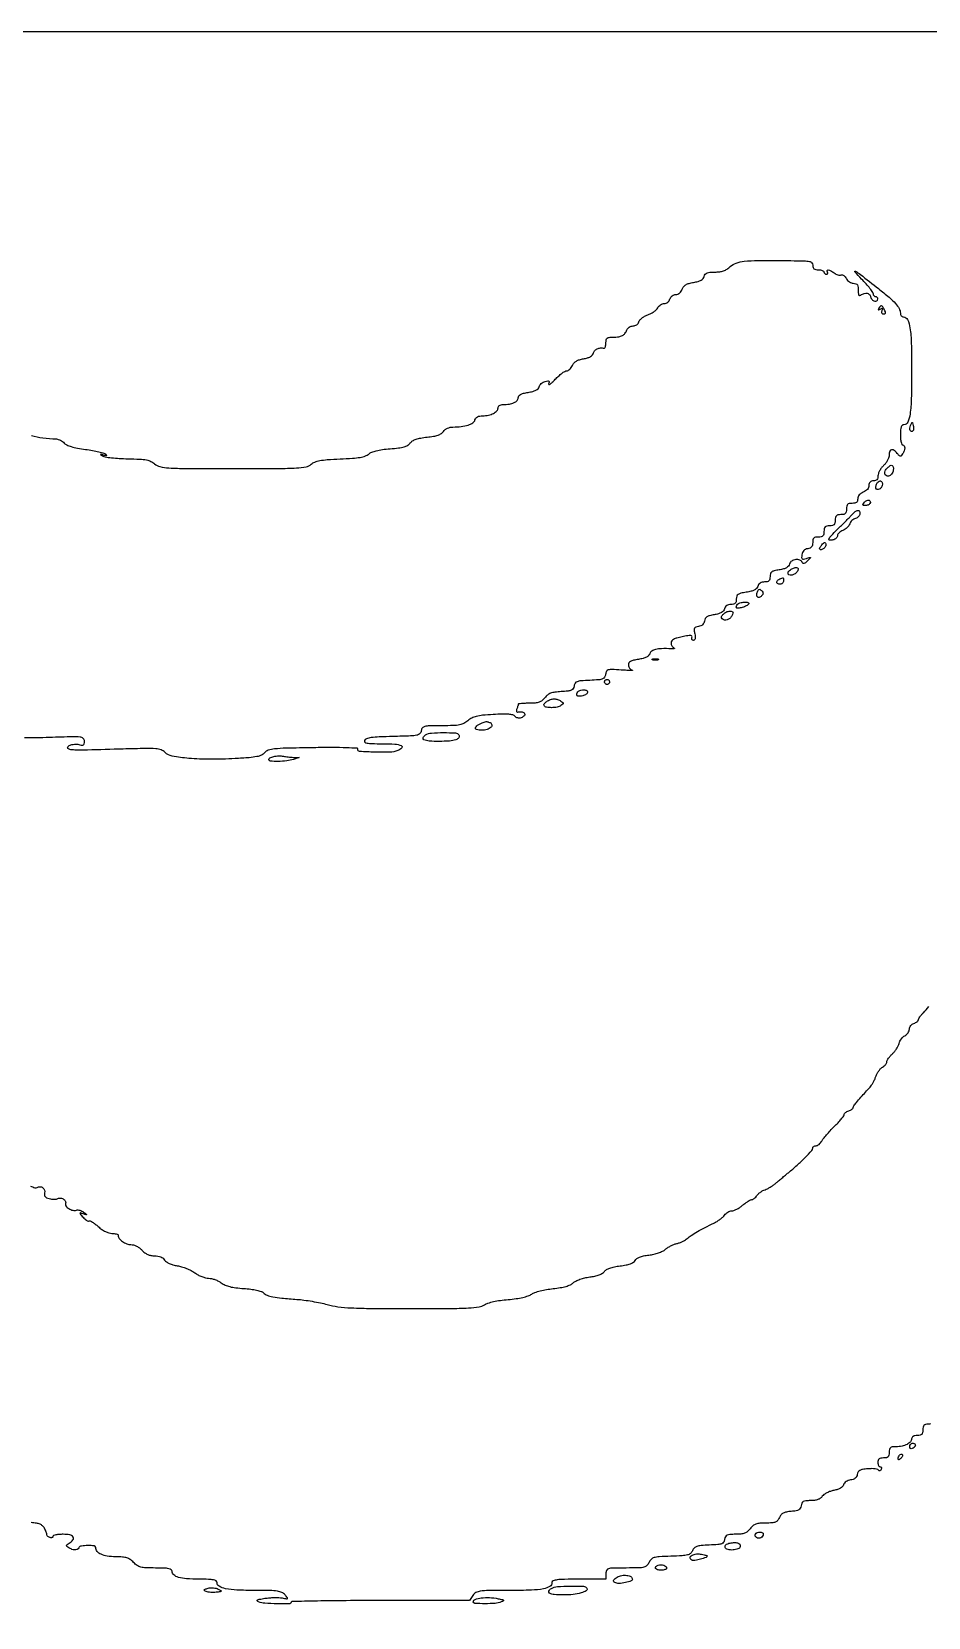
# Model space of a CAD drawing. Extents: x 0 to 2372, y 0 to 2187.
# Drawn here: x 1238 to 1636, y 1481 to 2187 of the extents above; entities that cross this region are included whole.
import ezdxf

# ---------------------------------------------------------------- set-up
doc = ezdxf.new("R2010")
doc.units = 0

msp = doc.modelspace()

# ---------------------------------------------------------------- linework, layer by layer
msp.add_lwpolyline([(0, 1093.5), (0, 0), (1186, 0), (2372, 0), (2372, 1093.5), (2372, 2187), (1186, 2187), (0, 2187)], close=True)
for points in [[(1237.476978, 2007.208275, 0.036361), (1242.461539, 2006.187227, 0.021652), (1248.5, 2005.666273, -0.068815), (1249.375267, 2005.506842, -0.04094), (1250.353125, 2005.094077, -0.040187), (1251.278779, 2004.51169, -0.054561), (1252, 2003.838545, 0.110164), (1253.117477, 2003.00566, 0.033145), (1255.117498, 2002.264712, 0.026275), (1257.872188, 2001.602293, 0.012538), (1261.470621, 2001.027577, -0.010284), (1264.598586, 2000.542454, -0.013897), (1267.402253, 1999.967627, -0.01087), (1269.690258, 1999.379125, -0.129816), (1270.470621, 1998.920133, -0.047488), (1270.828473, 1998.483021, -0.473106), (1270.768907, 1998.285351, -0.162293), (1270.401618, 1998.258667, -0.014518), (1269.5, 1998.51626, 0.003059), (1268.351183, 1998.873144, 0.27434), (1268.184812, 1998.832355, 0.474345), (1268.196124, 1998.708335, 0.00418), (1269.090911, 1998.114846, 0.107167), (1270.185698, 1997.698044, 0.010145), (1273.047429, 1997.324013, 0.012606), (1276.516215, 1997.030327, 0.009604), (1280.325865, 1996.877686, -0.006937), (1285.682092, 1996.691685, -0.035439), (1288.637607, 1996.337004, -0.064431), (1290.597559, 1995.689741, -0.075737), (1292.211484, 1994.588346, 0.133083), (1294.55729, 1993.350911, 0.040284), (1298.578303, 1992.783135, 0.013938), (1306.140722, 1992.541992, 0.001001), (1327.121542, 1992.5, 0.001101), (1347.353421, 1992.544551, 0.012646), (1355.308325, 1992.780841, 0.031484), (1359.631922, 1993.29311, 0.139567), (1361.905598, 1994.414567, -0.088778), (1363.49775, 1995.409382, -0.049923), (1365.694283, 1996.044852, -0.028539), (1369.043254, 1996.464957, -0.00648), (1374.760586, 1996.778405, 0.006888), (1380.244968, 1997.083572, 0.025534), (1383.682833, 1997.499571, 0.041232), (1385.976033, 1998.094642, 0.096416), (1387.5, 1998.98459, -0.085153), (1388.826337, 1999.799396, -0.034522), (1390.851891, 2000.452649, -0.027274), (1393.537997, 2000.964849, -0.013785), (1396.965435, 2001.330631, 0.011187), (1400.764841, 2001.716153, 0.038497), (1403.191208, 2002.209141, 0.061381), (1404.823388, 2002.899243, 0.097123), (1405.965435, 2003.893366, -0.090033), (1407.015307, 2004.833514, -0.054286), (1408.529707, 2005.550666, -0.040028), (1410.612913, 2006.091016, -0.017482), (1413.442919, 2006.486412, 0.016839), (1416.292822, 2006.880852, 0.041671), (1418.332125, 2007.411355, 0.058511), (1419.776447, 2008.117397, 0.09736), (1420.749623, 2009.052925, -0.075825), (1421.494475, 2009.832892, -0.05539), (1422.51956, 2010.456307, -0.053086), (1423.706714, 2010.862482, -0.055954), (1424.931704, 2011, 0.028731), (1428.641742, 2011.21336, 0.048969), (1431.674424, 2011.86848, 0.063638), (1433.813331, 2012.869475, 0.189779), (1434.74991, 2014.151656, -0.099551), (1435.15091, 2014.972909, -0.106439), (1435.830459, 2015.552339, -0.083594), (1436.829199, 2015.891269, -0.040112), (1438.182373, 2016, 0.050956), (1440.76617, 2016.264003, 0.068788), (1442.977503, 2017.048737, 0.087614), (1444.47902, 2018.197671, 0.187882), (1445, 2019.535184, -0.142307), (1445.168094, 2020.11383, -0.106403), (1445.636338, 2020.589587, -0.085739), (1446.35866, 2020.90378, -0.058357), (1447.25, 2021.013655, 0.034988), (1450.031273, 2021.225482, 0.067842), (1452.168693, 2021.843438, 0.099072), (1453.518578, 2022.7958, 0.192029), (1454, 2024.003088, -0.145348), (1454.258367, 2024.873095, -0.122759), (1454.963969, 2025.529313, -0.069581), (1456.260341, 2026.026049, -0.019535), (1458.395285, 2026.432026, 0.023733), (1460.41273, 2026.833232, 0.056206), (1461.846328, 2027.3664, 0.080963), (1462.77971, 2028.046835, 0.131633), (1463.262055, 2028.894098, -0.091456), (1463.605349, 2029.626752, -0.056161), (1464.244881, 2030.337374, -0.053853), (1465.064628, 2030.92037, -0.06379), (1465.94576, 2031.275565, -0.023432), (1467.084135, 2031.51692, -0.19495), (1467.588271, 2031.402595, -0.291566), (1467.751801, 2031.010705, -0.047374), (1467.523981, 2030.177037, 0.514148), (1467.669687, 2029.958649, 0.163989), (1468.11986, 2030.094192, 0.036408), (1469.115702, 2030.916642, 0.012321), (1470.442803, 2032.25, -0.019725), (1471.914747, 2033.685737, -0.024322), (1473.399548, 2034.898438, -0.023841), (1474.716447, 2035.777433, -0.136053), (1475.519251, 2036, 0.12812), (1476.181911, 2036.172634, 0.057867), (1476.915171, 2036.702013, 0.051893), (1477.602245, 2037.475675, 0.048782), (1478.131758, 2038.389833, -0.072177), (1478.856862, 2039.517044, -0.076793), (1479.859113, 2040.364278, -0.06421), (1481.223049, 2040.97378, -0.033372), (1483.04328, 2041.39093, 0.030887), (1484.791709, 2041.782498, 0.062006), (1486.089312, 2042.340206, 0.080757), (1486.979333, 2043.076189, 0.103203), (1487.500348, 2044.001098, -0.104389), (1488.130441, 2045.113527, -0.107429), (1489.150749, 2045.862743, -0.090375), (1490.542473, 2046.201968, -0.053908), (1492.25, 2046.118421, 0.299249), (1492.538051, 2046.248765, 0.064902), (1492.779687, 2046.769161, 0.047809), (1492.945812, 2047.550326, 0.028507), (1493, 2048.5, -0.049402), (1493.133086, 2049.84368, -0.180601), (1493.576531, 2050.559231, -0.139004), (1494.464029, 2050.916192, -0.025371), (1496.25, 2051.015313, 0.03234), (1498.694878, 2051.185186, 0.089624), (1500.328869, 2051.713646, 0.112479), (1501.457224, 2052.694514, 0.069544), (1502.291557, 2054.25, -0.096048), (1502.697128, 2054.919032, -0.067848), (1503.371784, 2055.485938, -0.06547), (1504.201628, 2055.869124, -0.075602), (1505.062235, 2056, 0.076278), (1505.930883, 2056.133293, 0.076907), (1506.716915, 2056.520809, 0.080364), (1507.321255, 2057.109086, 0.095969), (1507.664412, 2057.82471, -0.118758), (1508.086772, 2058.612402, -0.044256), (1509.008547, 2059.477596, -0.040736), (1510.223003, 2060.279991, -0.038885), (1511.57012, 2060.889195, 0.035652), (1512.95858, 2061.50633, 0.032189), (1514.295805, 2062.333343, 0.033677), (1515.397189, 2063.234171, 0.081808), (1516.034511, 2064.064485, -0.068297), (1516.571716, 2064.804724, -0.055901), (1517.323454, 2065.431442, -0.057685), (1518.165239, 2065.85695, -0.088425), (1518.967796, 2066, 0.096136), (1519.740567, 2066.149968, 0.071406), (1520.49432, 2066.5875, 0.069305), (1521.11515, 2067.235611, 0.079714), (1521.5, 2068, -0.081858), (1521.889541, 2068.765569, -0.070015), (1522.522638, 2069.413479, -0.071493), (1523.295365, 2069.850202, -0.093187), (1524.092139, 2070, 0.100203), (1524.932674, 2070.170157, 0.072955), (1525.750282, 2070.665976, 0.06718), (1526.450492, 2071.423876, 0.062173), (1526.94666, 2072.359705, -0.077813), (1527.606808, 2073.516335, -0.089992), (1528.561737, 2074.349398, -0.068246), (1529.963255, 2074.944535, -0.026686), (1532.022839, 2075.387662, 0.025359), (1533.9908, 2075.805619, 0.063167), (1535.351161, 2076.358682, 0.089933), (1536.230235, 2077.086721, 0.111443), (1536.717562, 2078.027957, -0.100766), (1537.195768, 2079.001383, -0.130744), (1537.982057, 2079.603225, -0.078982), (1539.278198, 2079.914441, -0.019505), (1541.470609, 2080, 0.03157), (1543.606007, 2080.134962, 0.053691), (1545.344918, 2080.548572, 0.057829), (1546.865626, 2081.295056, 0.043917), (1548.334429, 2082.434134, -0.102455), (1550.943167, 2084.009298, -0.060392), (1554.511413, 2084.801139, -0.023846), (1560.687593, 2085.110539, -0.002469), (1575.25, 2085.073167, -0.004058), (1581.197622, 2084.980258, -0.046478), (1583.522104, 2084.707932, -0.159764), (1584.584826, 2084.090446, -0.183929), (1585, 2083, 0.07578), (1585.142566, 2082.064742, 0.149477), (1585.5625, 2081.45, 0.124434), (1586.317234, 2081.106468, 0.044917), (1587.5, 2081, -0.038131), (1588.457356, 2080.926884, -0.057076), (1589.265625, 2080.70625, -0.074992), (1589.817169, 2080.382936, -0.226478), (1590, 2080, 0.105053), (1590.081062, 2079.618444, 0.099167), (1590.311086, 2079.29375, 0.09642), (1590.654762, 2079.076123, 0.093332), (1591.059017, 2079, 0.108972), (1591.413961, 2079.078288, 0.182303), (1591.6254, 2079.29375, 0.161196), (1591.656512, 2079.6179, 0.082592), (1591.5, 2080, -0.211494), (1591.408157, 2080.667518, -0.370373), (1591.844409, 2080.954127, -0.094235), (1593.007722, 2080.57369, -0.031858), (1594.516979, 2079.611243, 0.042401), (1595.333513, 2079.11441, 0.043507), (1596.21528, 2078.767414, 0.047393), (1597.030695, 2078.607856, 0.116759), (1597.631416, 2078.688803, -0.163993), (1598.179166, 2078.711446, -0.08063), (1598.816264, 2078.407855, -0.066334), (1599.443081, 2077.837726, -0.052261), (1599.958492, 2077.077559, 0.066085), (1600.529791, 2076.283002, 0.055436), (1601.320919, 2075.610283, 0.057632), (1602.201259, 2075.153322, 0.091164), (1603.035184, 2075, -0.082851), (1604.205536, 2074.80473, -0.190761), (1604.872307, 2074.234352, -0.105471), (1605.196203, 2073.090766, -0.017176), (1605.269218, 2070.772649, 0.057508), (1605.342461, 2070.121604, 0.150641), (1605.576078, 2069.719157, 0.210816), (1605.936203, 2069.595699, 0.118977), (1606.382138, 2069.744529, -0.057894), (1607.918499, 2070.47403, -0.129039), (1609.199818, 2070.56514, -0.167818), (1610.146798, 2070.025184, -0.116591), (1610.729074, 2068.928019, 0.128888), (1611.397461, 2067.739081, 0.132223), (1612.557244, 2067.04486, 0.212578), (1613.551108, 2067.187419, 0.257849), (1614, 2068, 0.099038), (1613.923658, 2068.381638, 0.097945), (1613.70625, 2068.70625, 0.097945), (1613.381638, 2068.923658, 0.099038), (1613, 2069, -0.121093), (1612.6186, 2069.093744, -0.100731), (1612.29375, 2069.35795, -0.091599), (1612.075548, 2069.753116, -0.08063), (1612, 2070.218555, 0.157192), (1611.767035, 2070.941263, 0.010787), (1610.457813, 2072.680583, 0.014557), (1608.761145, 2074.711675, 0.01038), (1606.75, 2076.888765, -0.01067), (1603.757477, 2080.131975, -0.847784), (1603.983501, 2080.410036, -0.036023), (1606.238578, 2078.899603, -0.001343), (1614.279213, 2072.59632, -0.010074), (1618.976005, 2068.738039, -0.033353), (1621.83478, 2065.940764, -0.052756), (1623.446049, 2063.703611, -0.127193), (1623.977764, 2061.75, 0.074793), (1624.087051, 2061.081358, 0.087709), (1624.386942, 2060.514062, 0.09927), (1624.826899, 2060.134646, 0.129149), (1625.339485, 2060, -0.295446), (1627.164852, 2058.818253, -0.067662), (1628.254993, 2055.119068, -0.031813), (1628.850281, 2048.361304, -0.006065), (1629, 2036.018047, -0.005618), (1628.860224, 2023.578401, -0.030315), (1628.299301, 2016.842655, -0.064314), (1627.270638, 2013.156619, -0.301192), (1625.524751, 2012, 0.183065), (1624.811768, 2011.729905, 0.130703), (1624.334708, 2011.012175, 0.065288), (1624.072281, 2009.692532, 0.016479), (1624, 2007.5, 0.020945), (1624.072283, 2005.775243, 0.033738), (1624.29375, 2004.321875, 0.036969), (1624.611488, 2003.267028, 0.31052), (1625, 2003, -0.252233), (1625.680021, 2002.633644, -0.148849), (1625.94792, 2001.7258, -0.090168), (1625.69647, 2000.407171, -0.055413), (1624.965684, 1999, -0.038592), (1624.360912, 1998.231683, -0.237578), (1623.903883, 1998.059502, -0.182434), (1623.411834, 1998.30766, -0.022218), (1622.620754, 1999.25, 0.0621), (1621.275061, 2000.615835, 0.214472), (1620.098661, 2000.911514, 0.268361), (1619.282584, 2000.223208, 0.086656), (1619, 1998.60496, -0.081044), (1618.822642, 1997.51794, -0.039559), (1618.2707, 1996.221693, -0.037893), (1617.467357, 1994.932838, -0.044699), (1616.517277, 1993.85496, 0.041893), (1615.565936, 1992.787762, 0.036756), (1614.758778, 1991.530832, 0.038546), (1614.200004, 1990.280644, 0.084094), (1614.017277, 1989.25, -0.056659), (1613.892947, 1988.226431, -0.124854), (1613.529954, 1987.53341, -0.136719), (1612.906264, 1987.135289, -0.07423), (1612, 1987, 0.072364), (1611.12302, 1986.872408, 0.126314), (1610.496944, 1986.496906, 0.125189), (1610.12566, 1985.863468, 0.070387), (1610, 1984.975249, -0.095907), (1609.826241, 1984.077714, -0.079254), (1609.32396, 1983.240993, -0.071229), (1608.528582, 1982.529535, -0.056115), (1607.5, 1982, 0.056115), (1606.471418, 1981.470465, 0.071229), (1605.67604, 1980.759007, 0.079254), (1605.173759, 1979.922286, 0.095907), (1605, 1979.024751, -0.073703), (1604.858996, 1978.073375, -0.150053), (1604.44132, 1977.452475, -0.125981), (1603.687996, 1977.106888, -0.044896), (1602.5, 1977, 0.045527), (1601.231486, 1976.884257, 0.152009), (1600.5, 1976.5, 0.152009), (1600.115743, 1975.768514, 0.045527), (1600, 1974.5, -0.045527), (1599.884257, 1973.231486, -0.152009), (1599.5, 1972.5, -0.152009), (1598.768514, 1972.115743, -0.045527), (1597.5, 1972, 0.045527), (1596.231486, 1971.884257, 0.152009), (1595.5, 1971.5, 0.152009), (1595.115743, 1970.768514, 0.045527), (1595, 1969.5, -0.045527), (1594.884257, 1968.231486, -0.152009), (1594.5, 1967.5, -0.152009), (1593.768514, 1967.115743, -0.045527), (1592.5, 1967, 0.045527), (1591.231486, 1966.884257, 0.152009), (1590.5, 1966.5, 0.152009), (1590.115743, 1965.768514, 0.045527), (1590, 1964.5, -0.045527), (1589.884257, 1963.231486, -0.152009), (1589.5, 1962.5, -0.152009), (1588.768514, 1962.115743, -0.045527), (1587.5, 1962, 0.045331), (1586.241265, 1961.885646, 0.148603), (1585.507154, 1961.506955, 0.152513), (1585.118911, 1960.790859, 0.048567), (1585, 1959.569551, -0.054795), (1584.873634, 1958.419929, -0.117225), (1584.485692, 1957.621614, -0.122993), (1583.794654, 1957.106774, -0.063704), (1582.75, 1956.819551, 0.071641), (1581.757667, 1956.529774, 0.0937), (1580.98681, 1955.986396, 0.091751), (1580.456528, 1955.189145, 0.065921), (1580.168217, 1954.156655, 0.028618), (1580.060437, 1952.867787, 0.231347), (1580.300074, 1952.343174, 0.222011), (1580.869366, 1952.197397, 0.026418), (1582.168217, 1952.513979, -0.004279), (1583.736876, 1952.970739, -0.383743), (1583.937167, 1952.871993, -0.297121), (1583.88728, 1952.622949, -0.003361), (1582.630102, 1951.357323, -0.024275), (1581.720781, 1950.537832, -0.107995), (1581.083513, 1950.214292, -0.229257), (1580.6279, 1950.304798, -0.143202), (1580.296769, 1950.75, 0.219414), (1579.25869, 1951.784716, 0.120705), (1577.440344, 1951.988392, 0.11345), (1575.64965, 1951.325314, 0.185704), (1574.717562, 1950.027957, -0.110574), (1574.234376, 1949.090784, -0.089498), (1573.363918, 1948.363555, -0.063596), (1572.023793, 1947.811991, -0.026221), (1570.100931, 1947.400149, 0.019398), (1567.88056, 1946.956166, 0.1003), (1566.751298, 1946.429931, 0.160716), (1566.189342, 1945.636218, 0.074481), (1566, 1944.372192, -0.051077), (1565.879838, 1943.198974, -0.149561), (1565.493632, 1942.493791, -0.146213), (1564.772483, 1942.116099, -0.048059), (1563.567388, 1942, 0.061051), (1562.505629, 1941.869872, 0.081185), (1561.613613, 1941.486497, 0.087854), (1560.941029, 1940.868425, 0.08647), (1560.517052, 1940.053725, -0.113863), (1559.967792, 1939.125, -0.083642), (1559.007215, 1938.405214, -0.05841), (1557.545778, 1937.855981, -0.023492), (1555.449664, 1937.440181, 0.016417), (1552.98479, 1936.987364, 0.097039), (1551.786039, 1936.469216, 0.167466), (1551.198626, 1935.676101, 0.076557), (1551, 1934.386456, -0.050216), (1550.881596, 1933.210474, -0.147061), (1550.500323, 1932.500324, -0.147231), (1549.790994, 1932.118613, -0.050373), (1548.616631, 1932, 0.061434), (1547.568767, 1931.870764, 0.088205), (1546.717168, 1931.489052, 0.095415), (1546.095676, 1930.864828, 0.084494), (1545.717562, 1930.027957, -0.109977), (1545.23726, 1929.09367, -0.089174), (1544.372747, 1928.366988, -0.063886), (1543.046624, 1927.816421, -0.026845), (1541.154863, 1927.408773, 0.023727), (1539.137721, 1926.987244, 0.078857), (1537.89951, 1926.44784, 0.119056), (1537.173754, 1925.692717, 0.097026), (1536.803933, 1924.630816, -0.079374), (1536.520132, 1923.713679, -0.089731), (1535.972176, 1922.973854, -0.086333), (1535.180332, 1922.452705, -0.067365), (1534.187616, 1922.172274, 0.047663), (1532.964527, 1921.878088, 0.193539), (1532.396791, 1921.386489, 0.148744), (1532.244659, 1920.547954, 0.025094), (1532.517071, 1918.922274, -0.025368), (1532.733096, 1917.628764, -0.07489), (1532.701871, 1916.730519, -0.141055), (1532.438058, 1916.20403, -0.209492), (1531.972466, 1916, -0.123025), (1531.560399, 1916.102947, -0.150466), (1531.281643, 1916.383344, -0.130606), (1531.18521, 1916.806564, -0.082863), (1531.286798, 1917.305, 0.248867), (1531.218783, 1917.862427, 0.226982), (1530.711405, 1918.149678, 0.059376), (1529.451146, 1918.086794, 0.008396), (1526.893787, 1917.60752, 0.017847), (1524.567094, 1917.043701, 0.058596), (1523.107421, 1916.442855, 0.101774), (1522.291828, 1915.741263, 0.165884), (1522, 1914.885853, 0.06693), (1522.093291, 1914.192043, 0.062012), (1522.367188, 1913.527956, 0.066095), (1522.771924, 1912.992276, 0.105052), (1523.25, 1912.677403, -0.165486), (1523.453824, 1912.505347, -0.483888), (1523.398438, 1912.358037, -0.071275), (1522.893108, 1912.272593, -0.015207), (1522, 1912.277254, 0.014367), (1517.759414, 1912.306512, 0.050891), (1515.062312, 1911.971641, 0.090454), (1513.401314, 1911.258315, 0.17099), (1512.534471, 1910.108608, -0.119535), (1511.991389, 1909.213349, -0.080068), (1511.017713, 1908.506722, -0.056277), (1509.545139, 1907.959899, -0.023572), (1507.467083, 1907.547335, 0.018427), (1505.233718, 1907.127764, 0.073548), (1503.938452, 1906.626297, 0.132849), (1503.251707, 1905.946427, 0.132334), (1503, 1905.012051, 0.087966), (1503.131819, 1904.268591, 0.07638), (1503.514062, 1903.574558, 0.077353), (1504.08146, 1903.034724, 0.094451), (1504.75, 1902.73796, -0.831127), (1504.745155, 1902.631544, -0.037506), (1504.028558, 1902.586013, -0.010597), (1502.283922, 1902.643118, -0.003952), (1499.836581, 1902.794597, 0.006066), (1495.617011, 1903.037862, 0.078271), (1494.053594, 1902.863976, 0.209664), (1493.266263, 1902.226863, 0.084358), (1492.836581, 1900.87996, -0.094703), (1492.383168, 1899.55334, -0.173919), (1491.526606, 1898.819738, -0.07245), (1489.84377, 1898.444859, -0.007641), (1485.813754, 1898.205763, 0.008), (1481.893816, 1897.970372, 0.066861), (1480.160171, 1897.601764, 0.161597), (1479.271641, 1896.907248, 0.11187), (1478.813754, 1895.705763, -0.09809), (1478.402059, 1894.530153, -0.157299), (1477.614406, 1893.83043, -0.077592), (1476.136786, 1893.438247, -0.011923), (1473.098685, 1893.192493, 0.018503), (1470.259319, 1892.925172, 0.057157), (1468.392764, 1892.458366, 0.077455), (1467.007967, 1891.676745, 0.059025), (1465.776105, 1890.442493, -0.053997), (1464.560863, 1889.200237, -0.086698), (1463.274651, 1888.471402, -0.065729), (1461.570401, 1888.105826, -0.020012), (1458.92742, 1888, 0.00796), (1457.038124, 1887.969921, 0.013209), (1455.44743, 1887.87715, 0.006813), (1454.149621, 1887.749167, 0.381799), (1454, 1887.581787, -0.065783), (1453.967036, 1887.332323, -0.008345), (1453.817087, 1886.809762, -0.009668), (1453.615746, 1886.192843, -0.007901), (1453.377319, 1885.540894, 0.042493), (1453.200569, 1884.929622, 0.091692), (1453.1939, 1884.441674, 0.16824), (1453.350815, 1884.156185, 0.232942), (1453.627319, 1884.077527, -0.068899), (1455.703156, 1884.166819, -0.228257), (1456.842432, 1883.478599, -0.361031), (1456.726779, 1882.471908, -0.099595), (1455.276381, 1881.552563, -0.077695), (1454.533258, 1881.393138, -0.071609), (1453.75481, 1881.460816, -0.074106), (1453.051429, 1881.739831, -0.094921), (1452.526381, 1882.195574, 0.165217), (1451.600034, 1882.798064, 0.041646), (1449.80078, 1883.099387, 0.027191), (1447.055923, 1883.17714, 0.007873), (1442.820053, 1883, 0.00929), (1438.159728, 1882.644565, 0.036237), (1435.311618, 1882.164036, 0.057363), (1433.295698, 1881.418584, 0.062291), (1431.562447, 1880.25, -0.059911), (1429.797935, 1879.04813, -0.071388), (1427.89832, 1878.385261, -0.040761), (1425.15041, 1878.076965, -0.007562), (1420.061945, 1878, 0.004481), (1414.477287, 1877.949954, 0.055275), (1412.370304, 1877.678006, 0.171972), (1411.345036, 1877.007145, 0.128117), (1410.819551, 1875.75, -0.162979), (1410.179633, 1874.471918, -0.146887), (1408.87138, 1873.771091, -0.041346), (1406.103453, 1873.444459, -0.002946), (1398.345472, 1873.219987, 0.004879), (1392.09756, 1873.015034, 0.023551), (1388.558344, 1872.696917, 0.040104), (1386.442089, 1872.230564, 0.230803), (1385.626857, 1871.469987, 0.313205), (1385.806162, 1870.739327, 0.135286), (1386.75332, 1870.276931, 0.040733), (1388.92304, 1870.050904, 0.005595), (1393.472368, 1870, -0.014734), (1399.128232, 1869.833299, -0.08901), (1401.971179, 1869.14817, -0.520021), (1402.17276, 1868.1418, -0.111987), (1400.392382, 1866.959084, -0.082641), (1396.806461, 1866.238099, -0.016005), (1390.173573, 1866.228151, -0.00902), (1383.413655, 1866.556593, -0.44372), (1382.667817, 1867.5, 0.447574), (1382.300062, 1867.959072, 0.004515), (1377.634396, 1868.167744, 0.00912), (1371.45429, 1868.275451, 0.003426), (1362.794975, 1868.20908, 0.002063), (1350.692197, 1867.983448, 0.020189), (1345.59162, 1867.66097, 0.051338), (1342.780901, 1867.07334, 0.143279), (1341.127158, 1865.95813, -0.112432), (1339.754414, 1864.905864, -0.058774), (1337.69411, 1864.239826, -0.029667), (1334.324505, 1863.778924, -0.005318), (1327.993048, 1863.360527, -0.013813), (1316.869004, 1863.052025, -0.022319), (1307.409156, 1863.473556, -0.022507), (1300.063052, 1864.465123, -0.152727), (1296.855838, 1866.144162, 0.114102), (1295.131896, 1867.220613, 0.063108), (1292.689245, 1867.728256, 0.024356), (1288.404056, 1867.857529, 0.002462), (1278.203765, 1867.618116, -0.000507), (1262.362869, 1867.184338, -0.009639), (1257.41051, 1867.149248, -0.029246), (1254.879247, 1867.328423, -0.165552), (1253.682919, 1867.917081, -0.423203), (1253.695496, 1868.739171, -0.116892), (1254.945225, 1869.458169, -0.067509), (1257.037763, 1869.78414, -0.081946), (1259, 1869.5, 0.046155), (1260.014591, 1869.278345, 0.200182), (1260.59563, 1869.44059, 0.187866), (1260.91161, 1869.977474, 0.040159), (1261, 1871.07619, 0.212402), (1260.446052, 1872.321368, 0.157578), (1259.054477, 1872.944549, 0.033757), (1255.829528, 1873.076745, 0.001769), (1245.483554, 1872.76568, -0.005397), (1239.496565, 1872.629145, -0.00855), (1234.365683, 1872.65527, -0.003317)], [(1237.042828, 1673.00011, 0.029089), (1238.97745, 1672.324718, 0.210868), (1239.930425, 1672.457, -0.153303), (1241.187722, 1672.777153, -0.146286), (1242.42927, 1672.330397, -0.146371), (1243.221384, 1671.275766, -0.153512), (1243.284719, 1669.980766, 0.081455), (1243.198425, 1669.057807, 0.154361), (1243.469699, 1668.369918, 0.120759), (1244.150081, 1667.85429, 0.040584), (1245.338392, 1667.451205, 0.028184), (1246.384744, 1667.250458, 0.030314), (1247.421809, 1667.175047, 0.031795), (1248.311438, 1667.220983, 0.110045), (1248.852922, 1667.409101, -0.15609), (1250.104653, 1667.72059, -0.107872), (1251.517806, 1667.313158, -0.125961), (1252.48737, 1666.416744, -0.239525), (1252.594709, 1665.386212, 0.259659), (1252.76422, 1664.197883, 0.091669), (1254.081849, 1662.999155, 0.081498), (1255.899216, 1662.246333, 0.150238), (1257.480942, 1662.354313, -0.112199), (1258.121389, 1662.44649, -0.050886), (1258.959097, 1662.292144, -0.046833), (1259.848013, 1661.939688, -0.047277), (1260.652801, 1661.428863, -0.001864), (1261.899167, 1660.453982, -0.282487), (1261.959093, 1660.291161, -0.448608), (1261.84326, 1660.22338, -0.002552), (1260.5, 1660.667112, 0.007418), (1259.184223, 1661.087606, 0.478901), (1259.010243, 1660.968894, 0.199423), (1259.110568, 1660.660909, 0.002951), (1260.383647, 1659.193147, 0.030274), (1261.162807, 1658.406973, 0.043695), (1261.94633, 1657.82115, 0.051891), (1262.627217, 1657.491412, 0.229106), (1263.058299, 1657.53603, -0.255008), (1263.54709, 1657.562549, -0.026943), (1264.585795, 1656.996386, -0.02805), (1265.826383, 1656.13115, -0.018766), (1267.147513, 1655.012449, 0.032286), (1268.690203, 1653.77613, 0.037699), (1270.304215, 1652.81809, 0.041606), (1271.860097, 1652.201776, 0.073631), (1273.222861, 1652, -0.031726), (1274.286732, 1651.932426, -0.048993), (1275.184215, 1651.727232, -0.062921), (1275.805832, 1651.428219, -0.254481), (1276, 1651.071429, 0.169674), (1276.47352, 1649.716216, 0.069817), (1277.90441, 1648.358682, 0.065187), (1279.807177, 1647.34499, 0.09007), (1281.706758, 1647, -0.075733), (1282.872819, 1646.822362, -0.042779), (1284.19956, 1646.280313, -0.040878), (1285.498441, 1645.474861, -0.046684), (1286.58758, 1644.5, 0.045426), (1287.817277, 1643.393758, 0.055939), (1289.147764, 1642.614124, 0.056574), (1290.605193, 1642.154884, 0.048094), (1292.211704, 1642, -0.039917), (1293.708945, 1641.880279, -0.059344), (1294.972092, 1641.51961, -0.06874), (1295.972239, 1640.928297, -0.085544), (1296.690567, 1640.123874, 0.100315), (1297.466527, 1639.304526, 0.046739), (1298.742551, 1638.57525, 0.040182), (1300.386073, 1637.98371, 0.029087), (1302.291509, 1637.583536, -0.035434), (1304.23057, 1637.150559, -0.023015), (1306.399017, 1636.391911, -0.023145), (1308.457872, 1635.450536, -0.040146), (1310.054675, 1634.459662, 0.035351), (1311.540027, 1633.518127, 0.028885), (1313.245306, 1632.722526, 0.029793), (1314.906817, 1632.173373, 0.065002), (1316.234772, 1632, -0.05683), (1317.525351, 1631.852836, -0.03073), (1319.060053, 1631.397339, -0.030184), (1320.585049, 1630.733971, -0.041519), (1321.855939, 1629.948388, 0.05804), (1323.556624, 1628.973084, 0.040006), (1325.663395, 1628.263751, 0.031041), (1328.357683, 1627.765842, 0.01449), (1331.89467, 1627.440592, -0.014307), (1335.006638, 1627.155576, -0.023922), (1337.597797, 1626.716709, -0.026834), (1339.580184, 1626.16963, -0.116137), (1340.61137, 1625.531487, 0.105066), (1342.244143, 1624.470976, 0.043321), (1344.791285, 1623.73831, 0.025081), (1348.764111, 1623.164906, 0.005804), (1355.5, 1622.614146, -0.015377), (1358.651738, 1622.2956, -0.009361), (1362.353125, 1621.735431, -0.009378), (1366.005576, 1621.041786, -0.016351), (1369, 1620.311754, 0.03599), (1373.772207, 1619.34496, 0.019754), (1379.714202, 1618.818129, 0.010418), (1388.81647, 1618.562357, 0.001814), (1406, 1618.5, 0.001448), (1423.611729, 1618.551, 0.01136), (1431.794481, 1618.784361, 0.022502), (1436.53706, 1619.242135, 0.113936), (1439, 1620.19208, -0.071168), (1440.532575, 1620.937907, -0.022754), (1442.984052, 1621.60402, -0.02039), (1446.027568, 1622.154827, -0.01418), (1449.5, 1622.538021, 0.013837), (1453.049833, 1622.927299, 0.021905), (1456.060059, 1623.477245, 0.02544), (1458.44815, 1624.152001, 0.070825), (1460, 1624.935715, -0.068405), (1461.437197, 1625.670238, -0.020655), (1463.788799, 1626.38371, -0.01985), (1466.576277, 1626.98826, -0.018071), (1469.491534, 1627.39237, 0.015371), (1472.709847, 1627.820794, 0.02942), (1475.251451, 1628.394234, 0.037076), (1477.184471, 1629.110477, 0.081181), (1478.491534, 1629.987465, -0.075781), (1479.632444, 1630.770858, -0.0276), (1481.447029, 1631.5279, -0.026231), (1483.585779, 1632.160564, -0.02594), (1485.786967, 1632.568604, 0.022273), (1488.083995, 1632.977018, 0.035201), (1489.999751, 1633.550527, 0.042114), (1491.456587, 1634.246056, 0.107962), (1492.310937, 1635.033538, -0.11077), (1493.198422, 1635.842496, -0.044276), (1494.70203, 1636.532096, -0.035202), (1496.738112, 1637.098096, -0.019119), (1499.302349, 1637.518572, 0.017618), (1501.928696, 1637.941142, 0.03936), (1503.874728, 1638.486937, 0.053874), (1505.229401, 1639.15771, 0.128702), (1505.986353, 1639.974501, -0.123877), (1506.712291, 1640.772903, -0.055001), (1507.985849, 1641.430294, -0.041578), (1509.776134, 1641.95191, -0.020632), (1512.112903, 1642.326966, 0.026443), (1514.302604, 1642.704555, 0.027069), (1516.422821, 1643.309085, 0.028732), (1518.228203, 1644.049778, 0.072423), (1519.404929, 1644.839995, -0.041795), (1520.423955, 1645.618559, -0.024001), (1521.765823, 1646.388436, -0.023847), (1523.198423, 1647.037161, -0.036365), (1524.5, 1647.446672, 0.02999), (1525.771769, 1647.829073, 0.022867), (1527.11253, 1648.39242, 0.023336), (1528.323921, 1649.038813, 0.04918), (1529.180954, 1649.670412, -0.038008), (1530.96034, 1651.044019, -0.013305), (1533.708977, 1652.747492, -0.012003), (1537.104673, 1654.621139, -0.008606), (1540.98362, 1656.557403, 0.02561), (1542.414354, 1657.333421, 0.022111), (1543.832582, 1658.287955, 0.022708), (1545.041819, 1659.269886, 0.058152), (1545.790324, 1660.111033, -0.058637), (1546.434661, 1660.833712, -0.047743), (1547.273057, 1661.445116, -0.049504), (1548.168494, 1661.86203, -0.084405), (1548.979979, 1662, 0.090507), (1549.898582, 1662.167654, 0.028992), (1551.170999, 1662.734375, 0.027851), (1552.543036, 1663.543199, 0.027795), (1553.817631, 1664.5, -0.016001), (1555.032057, 1665.457215, -0.01979), (1556.224083, 1666.265625, -0.018514), (1557.260297, 1666.858005, -0.121165), (1557.837652, 1667, 0.126443), (1558.330566, 1667.126676, 0.041112), (1558.96231, 1667.545359, 0.037941), (1559.615867, 1668.146085, 0.034601), (1560.193296, 1668.856541, -0.05203), (1560.859416, 1669.62023, -0.031691), (1561.78656, 1670.379538, -0.031525), (1562.812825, 1671.022691, -0.047726), (1563.782227, 1671.434157, 0.040393), (1564.836179, 1671.863413, 0.0185), (1566.136761, 1672.581554, 0.018182), (1567.457746, 1673.442995, 0.023901), (1568.592829, 1674.327616, -0.001966), (1569.778808, 1675.338533, -0.00101), (1571.272224, 1676.596237, -0.001004), (1572.814644, 1677.884629, -0.001515), (1574.163687, 1679, 0.012516), (1578.020901, 1682.334625, 0.013752), (1581.583977, 1685.757918, 0.008074), (1584.562095, 1688.880301, 0.188591), (1585, 1690, -0.14491), (1585.112892, 1690.381345, -0.099365), (1585.43029, 1690.70625, -0.083557), (1585.904866, 1690.925212, -0.066486), (1586.464816, 1691, 0.115744), (1587.106904, 1691.150653, 0.054731), (1587.827211, 1691.612628, 0.050052), (1588.510185, 1692.287794, 0.049974), (1589.045781, 1693.085543, -0.044353), (1589.752197, 1694.163658, -0.010285), (1591.132153, 1695.838172, -0.010536), (1592.807351, 1697.706683, -0.010139), (1594.580965, 1699.52756, 0.010571), (1596.273821, 1701.268534, 0.014898), (1597.701908, 1702.895307, 0.011025), (1598.804447, 1704.290945, 0.163062), (1599, 1704.874629, -0.16325), (1599.142675, 1705.299966, -0.060343), (1599.5875, 1705.760702, -0.051673), (1600.234696, 1706.183962, -0.042172), (1601, 1706.5, 0.038243), (1601.765455, 1706.809092, 0.048468), (1602.4125, 1707.212137, 0.056612), (1602.859878, 1707.643394, 0.174397), (1603, 1708.032909, -0.156453), (1603.253294, 1708.822587, -0.018231), (1604.400769, 1710.309556, -0.011746), (1606.440039, 1712.647896, -0.001912), (1610.51956, 1717.075533, 0.044944), (1611.159062, 1717.902083, 0.018369), (1611.879924, 1719.126954, 0.017999), (1612.562634, 1720.507667, 0.02195), (1613.096384, 1721.846642, -0.037942), (1613.662376, 1723.144343, -0.033369), (1614.439737, 1724.401402, -0.034868), (1615.299099, 1725.442084, -0.080029), (1616.105184, 1726.056293, 0.048522), (1616.830003, 1726.539886, 0.049373), (1617.443398, 1727.151568, 0.054185), (1617.863578, 1727.793087, 0.11845), (1618, 1728.36087, -0.119262), (1618.156139, 1729.006163, -0.030354), (1618.709522, 1729.938848, -0.02919), (1619.490885, 1730.957036, -0.02593), (1620.415393, 1731.920516, 0.034116), (1621.383892, 1732.963462, 0.026255), (1622.296461, 1734.221138, 0.026867), (1623.027244, 1735.493099, 0.055521), (1623.4272, 1736.565965, -0.058243), (1623.801571, 1737.553788, -0.041447), (1624.43245, 1738.556795, -0.04193), (1625.206809, 1739.425364, -0.066967), (1626.011807, 1740.006319, 0.066638), (1626.772188, 1740.554316, 0.055558), (1627.415968, 1741.315173, 0.057652), (1627.853215, 1742.16318, 0.090467), (1628, 1742.967796, -0.096136), (1628.149968, 1743.740567, -0.071406), (1628.5875, 1744.49432, -0.069305), (1629.235611, 1745.11515, -0.079714), (1630, 1745.5, 0.039709), (1630.765398, 1745.811679, 0.0497), (1631.4125, 1746.222265, 0.058089), (1631.858844, 1746.664493, 0.170109), (1632, 1747.067388, -0.132529), (1632.133257, 1747.561305, -0.023167), (1632.660938, 1748.378485, -0.023724), (1633.388562, 1749.302333, -0.019326), (1634.25, 1750.221072, 0.039555), (1636.59434, 1752.933143, 0.012565)], [(1637.456565, 1567.185347, -0.084193), (1636.363636, 1567, 0.051772), (1635.187448, 1566.877886, 0.152805), (1634.486364, 1566.485577, 0.145209), (1634.11305, 1565.748773, 0.045172), (1634, 1564.5, -0.045527), (1633.884257, 1563.231486, -0.152009), (1633.5, 1562.5, -0.152009), (1632.768514, 1562.115743, -0.045527), (1631.5, 1562, 0.047492), (1630.469622, 1561.90191, 0.085251), (1629.676675, 1561.603518, 0.114432), (1629.180246, 1561.133686, 0.147313), (1629, 1560.535184, -0.188611), (1628.473113, 1559.188114, -0.088642), (1626.958506, 1558.040783, -0.068768), (1624.713607, 1557.261431, -0.049247), (1622.065741, 1557, 0.028679), (1620.406178, 1556.904732, 0.143323), (1619.556574, 1556.546134, 0.175443), (1619.128096, 1555.830264, 0.048036), (1619, 1554.5, -0.045527), (1618.884257, 1553.231486, -0.152009), (1618.5, 1552.5, -0.152009), (1617.768514, 1552.115743, -0.045527), (1616.5, 1552, 0.044917), (1615.317234, 1551.893532, 0.124434), (1614.5625, 1551.55, 0.149477), (1614.142566, 1550.935258, 0.07578), (1614, 1550, 0.050979), (1614.07823, 1549.234725, 0.070927), (1614.311086, 1548.5875, 0.09101), (1614.654781, 1548.152336, 0.182172), (1615.059017, 1548, -0.140143), (1615.400667, 1547.902322, -0.191232), (1615.588955, 1547.647281, -0.138155), (1615.582539, 1547.259019, -0.065714), (1615.375932, 1546.799254, -0.055339), (1615.068448, 1546.406433, -0.143737), (1614.758042, 1546.232571, -0.230215), (1614.497141, 1546.292969, -0.14322), (1614.314575, 1546.556274, 0.254767), (1613.936075, 1546.908972, 0.031227), (1612.784643, 1547.128948, 0.030799), (1611.279162, 1547.226579, 0.02064), (1609.554609, 1547.160855, 0.017925), (1607.198679, 1546.888218, 0.083891), (1605.906745, 1546.46231, 0.143375), (1605.184181, 1545.760755, 0.093718), (1604.806949, 1544.653836, -0.078352), (1604.505826, 1543.673249, -0.105934), (1603.934943, 1542.945834, -0.094095), (1603.059133, 1542.459766, -0.050986), (1601.851831, 1542.193404, 0.055984), (1600.766489, 1541.94258, 0.064216), (1599.816947, 1541.463561, 0.071763), (1599.108655, 1540.818438, 0.10867), (1598.730885, 1540.078906, -0.126056), (1598.277694, 1539.262139, -0.071007), (1597.384868, 1538.55237, -0.05507), (1596.08643, 1537.972741, -0.031106), (1594.413088, 1537.549673, 0.037146), (1592.842776, 1537.132435, 0.034073), (1591.303701, 1536.477946, 0.03582), (1590.011365, 1535.700097, 0.086808), (1589.22733, 1534.914171, -0.081734), (1588.388803, 1534.056511, -0.070556), (1587.277796, 1533.460062, -0.057333), (1585.839499, 1533.112238, -0.030693), (1584.012847, 1533, 0.020406), (1581.914393, 1532.914323, 0.103078), (1580.795966, 1532.584169, 0.162176), (1580.165219, 1531.916232, 0.073667), (1579.819551, 1530.75, -0.081463), (1579.456052, 1529.589904, -0.146628), (1578.776891, 1528.871597, -0.092296), (1577.573895, 1528.448554, -0.020271), (1575.387376, 1528.199215, 0.026066), (1573.271315, 1527.933045, 0.076888), (1571.888625, 1527.458322, 0.099806), (1570.92195, 1526.671561, 0.065385), (1570.158814, 1525.449215, -0.064928), (1569.34947, 1524.150221, -0.125683), (1568.369789, 1523.4301, -0.080255), (1566.865736, 1523.088002, -0.015871), (1564.094019, 1523, 0.019854), (1561.419196, 1522.893747, 0.066972), (1559.712563, 1522.524367, 0.087826), (1558.421171, 1521.781363, 0.051791), (1557.17866, 1520.5, -0.050678), (1555.966611, 1519.244486, -0.083877), (1554.702121, 1518.496141, -0.068102), (1553.078672, 1518.114267, -0.023762), (1550.675631, 1518, 0.01487), (1548.127134, 1517.92419, 0.093877), (1546.87305, 1517.608397, 0.170674), (1546.189864, 1516.943304, 0.080082), (1545.819551, 1515.75, -0.105504), (1545.368566, 1514.519522, -0.164994), (1544.501341, 1513.815044, -0.069547), (1542.812065, 1513.443838, -0.008238), (1538.969611, 1513.209316, 0.010303), (1535.318427, 1512.971333, 0.059083), (1533.42198, 1512.579552, 0.113939), (1532.278548, 1511.88063, 0.095712), (1531.469611, 1510.709316, -0.110945), (1530.579436, 1509.500011, -0.115577), (1529.269872, 1508.809677, -0.049264), (1526.958241, 1508.444811, -0.006196), (1521.893731, 1508.213163, 0.005888), (1516.642153, 1507.976202, 0.054709), (1514.405804, 1507.601115, 0.128501), (1513.125024, 1506.848813, 0.089382), (1512.16517, 1505.463163, -0.089512), (1511.196608, 1504.065711, -0.137853), (1509.922513, 1503.349359, -0.05459), (1507.668796, 1503.056677, -0.005018), (1502.021439, 1503, 0.003693), (1496.070424, 1502.956045, 0.063978), (1494.152144, 1502.680721, 0.2246), (1493.306756, 1501.950844, 0.104561), (1493, 1500.5), (1493, 1498), (1481, 1498, 0.004183), (1474.574505, 1497.946245, 0.02619), (1471.298038, 1497.719483, 0.057258), (1469.531274, 1497.294876, 0.314974), (1469, 1496.535184, -0.263004), (1468.014176, 1494.79066, -0.089317), (1465.191723, 1493.715647, -0.039061), (1459.900146, 1493.143692, -0.007397), (1450.187714, 1493, 0.002562), (1440.71723, 1492.951473, 0.031457), (1437.112776, 1492.687366, 0.092458), (1435.142281, 1492.03343, 0.120539), (1433.75, 1490.75), (1432.256056, 1488.5), (1392.628028, 1488.5, 0.001773), (1377.432676, 1488.446104, 0.002958), (1364.640733, 1488.279687, 0.000352), (1353.300892, 1488.057073, 0.40827), (1353, 1487.75, -0.410193), (1352.348917, 1487.089905, -0.006841), (1346.707025, 1487.089543, -0.013514), (1341.276136, 1487.310405, -0.079116), (1338.5, 1487.947477, -0.093916), (1337.829142, 1488.378197, -0.50666), (1337.874803, 1488.741077, -0.081524), (1338.804637, 1489.075249, -0.007141), (1341.282736, 1489.495644, -0.01829), (1343.328633, 1489.736503, -0.01512), (1345.521121, 1489.847045, -0.015387), (1347.539782, 1489.825577, -0.039017), (1348.995097, 1489.650981, 0.005712), (1350.92043, 1489.288737, 0.258507), (1351.290442, 1489.41605, 0.366827), (1351.300532, 1489.748979, 0.008806), (1350.240121, 1491.032528, 0.108431), (1348.834533, 1492.093718, 0.071333), (1346.883975, 1492.672049, 0.032004), (1343.622643, 1492.939515, 0.004461), (1336.842859, 1493, -0.010588), (1328.793848, 1493.170469, -0.040303), (1323.810091, 1493.78615, -0.076806), (1320.952198, 1494.851405, -0.27157), (1320, 1496.475249, 0.254044), (1319.585398, 1497.238589, 0.097516), (1318.427531, 1497.70274, 0.039927), (1316.20107, 1497.94194, 0.006803), (1311.934259, 1498, -0.016969), (1306.416183, 1498.187324, -0.055085), (1302.817226, 1498.834523, -0.101965), (1300.746337, 1499.94234, -0.222663), (1300, 1501.535184, 0.256657), (1299.605439, 1502.253204, 0.092843), (1298.487889, 1502.70048, 0.040916), (1296.397081, 1502.939367, 0.007994), (1292.60496, 1503, -0.009652), (1288.333078, 1503.082472, -0.052732), (1286.049441, 1503.413545, -0.086893), (1284.438814, 1504.138009, -0.053993), (1282.85496, 1505.482723, 0.049145), (1281.374252, 1506.764708, 0.078582), (1279.877396, 1507.503601, 0.058194), (1277.920132, 1507.870773, 0.016537), (1274.821429, 1507.982723, -0.036232), (1271.158571, 1508.259704, -0.071651), (1268.371521, 1509.094324, -0.104786), (1266.628381, 1510.399854, -0.181752), (1266, 1512.071429, 0.379403), (1265.333078, 1512.823823, 0.032467), (1262.542215, 1512.978558, 0.032903), (1259.66433, 1512.761427, 0.222605), (1258.5, 1512, -0.13914), (1257.740082, 1511.305126, -0.11847), (1256.678526, 1511.058392, -0.091746), (1255.392067, 1511.306401, -0.05404), (1254, 1512.033609, -0.031667), (1253.219902, 1512.629961, -0.249244), (1253.062048, 1513.041506, -0.20933), (1253.305282, 1513.451945, -0.022643), (1254.25, 1514.067986, 0.089272), (1255.910246, 1515.496854, 0.334834), (1255.956562, 1516.786906, 0.197337), (1254.490303, 1517.728416, 0.045317), (1251.5, 1518, 0.020281), (1249.775197, 1517.93001, 0.032737), (1248.321875, 1517.715469, 0.035235), (1247.262692, 1517.40808, 0.314247), (1247, 1517.031385, -0.18012), (1246.88024, 1516.709723, -0.148259), (1246.568663, 1516.51282, -0.102038), (1246.093813, 1516.481509, -0.057282), (1245.531619, 1516.62624, -0.040873), (1244.982805, 1516.890068, -0.057085), (1244.547694, 1517.21664, -0.071927), (1244.281705, 1517.552867, -0.201409), (1244.244071, 1517.844856, 0.134626), (1244.244707, 1518.225654, 0.020782), (1244.013866, 1518.952466, 0.021918), (1243.65975, 1519.806848, 0.01748), (1243.206461, 1520.695454, 0.079379), (1242.359837, 1521.77493, 0.087789), (1241.245425, 1522.492624, 0.06226), (1239.648843, 1522.939077, 0.021053), (1237.244009, 1523.195454, -0.015208)]]:
    msp.add_lwpolyline(points, format="xyb")
for points in [[(1614.404508, 2063.845492, 0.029713), (1614.14373, 2063.361448, 0.394428), (1614.201474, 2063.185214, 0.250229), (1614.43824, 2063.182281, 0.018896), (1615.01543, 2063.509536, -0.033264), (1615.612353, 2063.825686, -0.297404), (1615.891535, 2063.781325, -0.276833), (1615.976794, 2063.500675, -0.030309), (1615.76528, 2062.830712, 0.0739), (1615.632653, 2062.234474, 0.138246), (1615.731727, 2061.754137, 0.162361), (1616.049447, 2061.445606, 0.112677), (1616.541327, 2061.333333, 0.091173), (1617.117664, 2061.439307, 0.257538), (1617.373378, 2061.741066, 0.14551), (1617.325055, 2062.2758, 0.028077), (1616.910803, 2063.166667, 0.019936), (1616.122903, 2064.507507, 0.185889), (1615.591424, 2064.896715, 0.283984), (1615.074182, 2064.742985, 0.04376)], [(1629.588397, 2009.255064, -0.220948), (1628.898745, 2009.002939, -0.276564), (1628.356048, 2009.393712, -0.130073), (1628.197724, 2010.452724, -0.074943), (1628.53122, 2011.706872, -0.006675), (1629.048268, 2012.855863, -0.299388), (1629.260685, 2012.986918, -0.331063), (1629.447586, 2012.839331, -0.007526), (1629.743156, 2011.671731, -0.03472), (1629.865716, 2010.928682, -0.039523), (1629.876572, 2010.207674, -0.043304), (1629.785351, 2009.606158, -0.13795)], [(1620.819551, 1991.760216, -0.069036), (1620.566582, 1990.879054, -0.065066), (1620.079806, 1990.080391, -0.069535), (1619.442931, 1989.481544, -0.107272), (1618.75, 1989.186892, -0.171914), (1617.629404, 1989.358734, -0.236008), (1617.050978, 1990.178283, -0.15316), (1617.250519, 1991.473186, -0.082321), (1618.2, 1992.8, -0.052025), (1619.448178, 1993.812336, -0.243484), (1620.339801, 1993.901629, -0.278026), (1620.844308, 1993.238785, -0.062567)], [(1616, 1985.559017, -0.119467), (1615.733481, 1984.459491, -0.102648), (1614.983357, 1983.532249, -0.130219), (1614.067091, 1983.115307, -0.242984), (1613.30993, 1983.356736, -0.230479), (1613.019605, 1984.197884, -0.076784), (1613.381846, 1985.486858, -0.075769), (1614.122972, 1986.621817, -0.213422), (1614.968615, 1987, -0.138501), (1615.361922, 1986.888923, -0.100101), (1615.697031, 1986.576711, -0.085761), (1615.922668, 1986.109745, -0.069866)], [(1610.457295, 1976.930902, -0.09982), (1610.123319, 1976.574235, -0.052232), (1609.591712, 1976.273452, -0.048999), (1608.959247, 1976.06904, -0.053722), (1608.318538, 1976, -0.038489), (1607.547214, 1976.059463, -0.309419), (1607.301216, 1976.290494, -0.209835), (1607.380863, 1976.689439, -0.020503), (1607.990862, 1977.48899, -0.107759), (1609.000764, 1978.278267, -0.169397), (1610.083985, 1978.401285, -0.296611), (1610.62334, 1977.846817, -0.189332)], [(1606, 1972.40638, -0.112624), (1605.852252, 1971.758768, -0.075689), (1605.422229, 1971.129796, -0.070113), (1604.784889, 1970.614391, -0.071179), (1604.033119, 1970.29841, 0.074023), (1603.23482, 1969.957545, 0.052531), (1602.46227, 1969.362539, 0.052471), (1601.829674, 1968.618606, 0.073259), (1601.44755, 1967.834745, -0.081101), (1601.035145, 1967.021216, -0.04565), (1600.301363, 1966.18839, -0.044056), (1599.383984, 1965.462721, -0.054521), (1598.414431, 1964.967467, 0.04746), (1597.490805, 1964.51196, 0.053487), (1596.709239, 1963.905519, 0.060911), (1596.174499, 1963.247435, 0.141097), (1596, 1962.641382, -0.127288), (1595.850588, 1962.063986, -0.074258), (1595.4125, 1961.493263, -0.066219), (1594.764663, 1961.015299, -0.061983), (1594, 1960.710251, -0.090674), (1592.555767, 1960.601839, -0.505189), (1592.224085, 1961.168854, -0.089392), (1593.163418, 1962.588283, -0.0087), (1596.072249, 1965.526843, 0.002109), (1597.785915, 1967.212975, 0.001833), (1599.567526, 1968.993822, 0.001844), (1601.168081, 1970.6174, 0.005431), (1602.252585, 1971.75, -0.025506), (1603.924175, 1973.361021, -0.136476), (1605.056271, 1973.900466, -0.334363), (1605.735258, 1973.553891, -0.11386)], [(1589.900845, 1956.938719, -0.054769), (1588.716938, 1956.375352, -0.376034), (1588.166061, 1956.598346, -0.255999), (1588.191549, 1957.338425, -0.039286), (1589.070948, 1958.585487, -0.027916), (1589.728606, 1959.293502, -0.13555), (1590.205874, 1959.552366, -0.265701), (1590.564906, 1959.444492, -0.109881), (1590.835334, 1958.993999, -0.10981), (1590.890189, 1958.463346, -0.077907), (1590.729307, 1957.884821, -0.072906), (1590.383399, 1957.347867, -0.074984)], [(1577.926114, 1946.410972, -0.0915), (1576.809858, 1945.479165, -0.099398), (1575.466114, 1945.041391, -0.152435), (1574.429264, 1945.236224, -0.277434), (1574, 1945.95031, -0.209926), (1574.412765, 1946.890102, -0.058975), (1575.742211, 1947.849875, -0.058967), (1577.259444, 1948.47298, -0.209345), (1578.277202, 1948.32868, -0.196342), (1578.498055, 1948.025437, -0.106093), (1578.512285, 1947.556325, -0.077519), (1578.314039, 1946.988317, -0.050592)], [(1572, 1942.5, -0.099038), (1571.885486, 1941.927543, -0.097945), (1571.559375, 1941.440625, -0.097945), (1571.072457, 1941.114514, -0.099038), (1570.5, 1941, -0.132959), (1569.275781, 1941.331401, -0.378233), (1569.020668, 1942.104186, -0.162246), (1569.91818, 1943.115121, -0.054352), (1571.75, 1943.921053, -0.41847), (1571.84757, 1943.869414, -0.029314), (1571.926563, 1943.536184, -0.027836), (1571.982098, 1943.069675, -0.015709)], [(1562.216667, 1935.816667, -0.103621), (1561.205275, 1935.155634, -0.29781), (1560.422432, 1935.319633, -0.219336), (1560.091174, 1936.217175, -0.072159), (1560.409244, 1937.624089, -0.040341), (1560.787781, 1938.413665, -0.19067), (1561.174991, 1938.718105, -0.218633), (1561.629413, 1938.653597, -0.053524), (1562.232783, 1938.167217, -0.053474), (1562.739052, 1937.539301, -0.145657), (1562.896548, 1936.996548, -0.143917), (1562.732364, 1936.451783, -0.051746)], [(1549, 1927, -0.080703), (1548.076399, 1925.791228, -0.114596), (1546.913028, 1925.111011, -0.135692), (1545.715101, 1925.073675, -0.137563), (1544.675343, 1925.657991, -0.295172), (1544.478909, 1926.573511, -0.111272), (1545.235348, 1927.717275, -0.084269), (1546.636223, 1928.668906, -0.107553), (1548.157628, 1929, -0.039389), (1549.141316, 1928.922386, -0.259256), (1549.516247, 1928.628495, -0.200847), (1549.517438, 1928.091165, -0.024303)], [(1556.45, 1932.112395, -0.082605), (1555.084087, 1931.204508, -0.044925), (1553.17425, 1930.546081, -0.048624), (1551.488881, 1930.29992, -0.428302), (1551, 1930.765946, -0.126135), (1551.252332, 1931.750273, -0.137097), (1551.942273, 1932.45558, -0.094151), (1553.131012, 1932.870961, -0.037122), (1554.866667, 1933, -0.027443), (1555.851384, 1932.945911, -0.100636), (1556.44306, 1932.756157, -0.279271), (1556.608701, 1932.463605, -0.200073)], [(1516.25, 1907.337719, -0.057986), (1515.679992, 1907.181385, -0.037979), (1515, 1907.12966, -0.037979), (1514.320008, 1907.181385, -0.057986), (1513.75, 1907.337719, -0.174857), (1513.540618, 1907.525001, -0.447206), (1513.601562, 1907.693942, -0.078554), (1514.10856, 1907.810911, -0.017491), (1515, 1907.842105, -0.017491), (1515.89144, 1907.810911, -0.078554), (1516.398438, 1907.693942, -0.447206), (1516.459382, 1907.525001, -0.174857)], [(1484.755005, 1892.75, -0.199545), (1483.950071, 1891.817407, -0.065171), (1482.198747, 1891.208394, -0.078674), (1480.567126, 1891.130863, -0.382481), (1480, 1891.763782, -0.117571), (1480.224497, 1892.705313, -0.125652), (1480.846704, 1893.417411, -0.099028), (1481.868929, 1893.855954, -0.052009), (1483.25, 1894, -0.062422), (1483.968883, 1893.9099, -0.111391), (1484.497322, 1893.640651, -0.149915), (1484.763643, 1893.234231, -0.151292)], [(1494.447214, 1896.91459, -0.099038), (1494.151486, 1896.597789, -0.097945), (1493.755524, 1896.417584, -0.097945), (1493.320774, 1896.401684, -0.099038), (1492.91459, 1896.552786, -0.099038), (1492.597789, 1896.848514, -0.097945), (1492.417584, 1897.244476, -0.097945), (1492.401684, 1897.679226, -0.099038), (1492.552786, 1898.08541, -0.099038), (1492.848514, 1898.402211, -0.097945), (1493.244476, 1898.582416, -0.097945), (1493.679226, 1898.598316, -0.099038), (1494.08541, 1898.447214, -0.099038), (1494.402211, 1898.151486, -0.097945), (1494.582416, 1897.755524, -0.097945), (1494.598316, 1897.320774, -0.099038)], [(1473, 1888.984687, -0.02521), (1473.814678, 1888.389057, -0.226004), (1474, 1888, -0.226004), (1473.814678, 1887.610943, -0.02521), (1473, 1887.015313, -0.096127), (1471.248608, 1886.296955, -0.046856), (1468.836271, 1886.045332, -0.045771), (1466.587465, 1886.228314, -0.214333), (1465.537985, 1886.93854, -0.312204), (1465.583208, 1887.813216, -0.080061), (1466.672915, 1888.836818, -0.065013), (1468.31903, 1889.661639, -0.081328), (1470, 1889.954279, -0.052368), (1470.682783, 1889.88951, -0.028353), (1471.5, 1889.675688, -0.027923), (1472.315953, 1889.360681, -0.03918)], [(1441.443736, 1879.383217, -0.249793), (1442.238962, 1878.467001, -0.265211), (1441.897075, 1877.334693, -0.117118), (1440.183146, 1876.339886, -0.073313), (1437.877555, 1876, -0.059958), (1435.435819, 1876.293858, -0.470216), (1435.000114, 1877.190843, -0.174089), (1436.226212, 1878.451199, -0.023526), (1439.668213, 1879.936614, -0.161758), (1439.788796, 1879.941395, -0.005258), (1440.25916, 1879.8002, -0.009599), (1440.815638, 1879.614964, -0.006469)], [(1427.569098, 1873.888197, -0.30488), (1427.522802, 1872.679425, -0.157216), (1426.243681, 1871.74919, -0.06138), (1423.372344, 1871.184179, -0.017352), (1418.809017, 1871.015313, -0.017716), (1414.363415, 1871.162692, -0.094158), (1412.020857, 1871.776666, -0.409359), (1411.670284, 1872.738235, -0.155254), (1412.728968, 1873.908131, -0.112891), (1415.406527, 1874.743387, -0.019726), (1420.723288, 1874.946075, -0.014856), (1426.078388, 1874.779732, -0.243779)], [(1354, 1863.913975), (1356.5, 1863.80064), (1354, 1863, -0.049289), (1350.976379, 1862.350994, -0.02666), (1347.173471, 1862.123954, -0.018498), (1343.652758, 1862.231962, -0.394533), (1343, 1862.930449, -0.294379), (1343.49621, 1863.700222, -0.050941), (1345.219624, 1864.27869, -0.047541), (1347.399171, 1864.557064, -0.053865), (1349.5, 1864.397929, 0.012699), (1350.444371, 1864.247623, 0.006327), (1351.646875, 1864.102887, 0.006276), (1352.896947, 1863.984298, 0.009182)], [(1624.183333, 1551.783333, -0.034019), (1623.693024, 1551.355562, -0.131573), (1623.322581, 1551.204271, -0.290264), (1623.093678, 1551.31173, -0.142677), (1623, 1551.633333, -0.094783), (1623.175276, 1552.54964, -0.102202), (1623.674729, 1553.309147, -0.145728), (1624.299565, 1553.647242, -0.253202), (1624.85, 1553.483333, -0.212536), (1624.959631, 1553.197768, -0.080535), (1624.867292, 1552.770833, -0.061283), (1624.5985, 1552.274266, -0.041736)], [(1630.103799, 1556.703799, -0.113251), (1629.214666, 1556.146534, -0.251496), (1628.448742, 1556.268926, -0.258096), (1628.141241, 1556.967994, -0.116221), (1628.468963, 1557.949781, -0.09291), (1628.801911, 1558.315254, -0.096292), (1629.240657, 1558.529717, -0.099247), (1629.716563, 1558.560607, -0.105525), (1630.156231, 1558.403444, -0.094625), (1630.531428, 1558.059296, -0.169261), (1630.655459, 1557.664644, -0.136091), (1630.515485, 1557.214314, -0.053431)], [(1563, 1518.059017, -0.156409), (1562.715504, 1517.171804, -0.11951), (1561.93936, 1516.501581, -0.116119), (1560.922836, 1516.249368, -0.142343), (1559.983688, 1516.510081, -0.090427), (1559.639411, 1516.820631, -0.095498), (1559.434921, 1517.22714, -0.099685), (1559.401101, 1517.665803, -0.108373), (1559.542705, 1518.069098, -0.159216), (1560.337303, 1518.740337, -0.09745), (1561.552855, 1518.975841, -0.119333), (1562.598328, 1518.719488, -0.280205)], [(1552.553851, 1512.087132, -0.139426), (1552.095533, 1511.668517, -0.042726), (1551.215418, 1511.319345, -0.039044), (1550.116025, 1511.08014, -0.034061), (1548.940983, 1511, -0.084537), (1546.787227, 1511.366764, -0.302269), (1545.987001, 1512.427365, -0.300509), (1546.654717, 1513.581361, -0.08419), (1548.75, 1514.216723, -0.043201), (1550.802799, 1514.29906, -0.116552), (1552.196975, 1513.900697, -0.2263), (1552.753113, 1513.11393, -0.182949)], [(1520, 1502.893011, -0.244294), (1519.821956, 1502.550354, -0.06743), (1519.265625, 1502.262322, -0.051882), (1518.457587, 1502.065089, -0.033947), (1517.5, 1502, -0.064317), (1515.909153, 1502.205486, -0.205422), (1515.082945, 1502.849521, -0.338387), (1515.198921, 1503.621517, -0.108795), (1516.25, 1504.269359, -0.090078), (1517.473051, 1504.461659, -0.082195), (1518.728054, 1504.223237, -0.097847), (1519.665985, 1503.652264, -0.210241)], [(1538, 1508.36175, -0.31304), (1537.518315, 1507.667776, -0.021384), (1535.114651, 1506.885799, -0.02636), (1532.618714, 1506.330129, -0.133982), (1531.214927, 1506.471019, -0.260125), (1530.467543, 1507.36664, -0.289556), (1530.877458, 1508.401197, -0.114425), (1532.718603, 1509.183956, -0.080137), (1534.981019, 1509.216094, -0.012507), (1536.138258, 1509.016563, -0.020009), (1537.113174, 1508.782355, -0.01493), (1537.871095, 1508.543212, -0.319032)], [(1504.737095, 1498.30736, -0.391703), (1504.280536, 1497.310839, -0.043526), (1501.6745, 1496.483172, -0.042843), (1498.734913, 1496.084225, -0.15186), (1496.913395, 1496.553525, -0.10806), (1496.467878, 1496.984544, -0.227797), (1496.402932, 1497.449773, -0.128891), (1496.748443, 1497.994054, -0.029368), (1497.597605, 1498.695029, -0.100427), (1499.468343, 1499.55568, -0.071434), (1501.773785, 1499.759965, -0.080007), (1503.775285, 1499.32515, -0.223658)], [(1319.665527, 1492.182435, -0.027362), (1318.45815, 1492.107795, -0.022858), (1317.174432, 1492.15747, -0.023468), (1316.002471, 1492.312256, -0.056523), (1315.165527, 1492.563074, -0.034557), (1314.3706, 1492.970053, -0.411223), (1314.293561, 1493.273987, -0.181455), (1314.658211, 1493.568715, -0.011439), (1316, 1493.980649, -0.052174), (1317.103862, 1494.170975, -0.037736), (1318.353125, 1494.159795, -0.038356), (1319.552297, 1493.964968, -0.06502), (1320.5, 1493.60001, -0.011576), (1321.700732, 1492.911558, -0.410787), (1321.772497, 1492.627543, -0.228635), (1321.450428, 1492.412268, -0.005804)], [(1445.078192, 1489.334362, -0.007188), (1446.944488, 1488.933119, -0.145708), (1447.442791, 1488.650763, -0.494041), (1447.396021, 1488.345123, -0.032092), (1446.453192, 1487.904647, -0.073592), (1443.674833, 1487.265906, -0.020208), (1439.176198, 1487.091985, -0.012113), (1434.682689, 1487.208813, -0.39958), (1434, 1487.926676, -0.318701), (1434.795155, 1489.047463, -0.052626), (1437.526304, 1489.691397, -0.044891), (1441.177756, 1489.825356, -0.036102)], [(1484.501157, 1493.998127, -0.413733), (1484.240516, 1492.889965, -0.069427), (1482.030427, 1491.912039, -0.044411), (1478.432096, 1491.223037, -0.025111), (1473.993917, 1491, -0.020738), (1470.029101, 1491.164519, -0.10582), (1467.929332, 1491.799808, -0.405694), (1467.637585, 1492.758775, -0.14299), (1468.728968, 1493.908131, -0.114833), (1471.384503, 1494.725356, -0.016045), (1477.167624, 1494.944027, -0.011477), (1483.055831, 1494.842467, -0.249232)]]:
    msp.add_lwpolyline(points, format="xyb", close=True)

doc.saveas('drawing.dxf')
